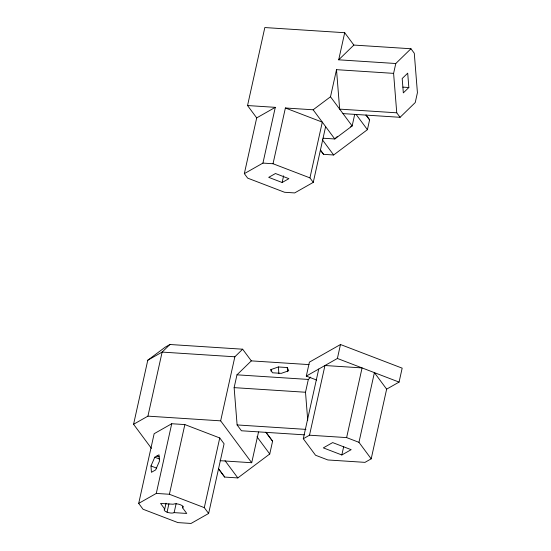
<?xml version="1.0" encoding="UTF-8"?>
<svg xmlns="http://www.w3.org/2000/svg" width="551" height="551" viewBox="0 0 551 551"><rect width="100%" height="100%" fill="white"/><g stroke="black" fill="none" stroke-linecap="round" stroke-linejoin="round"><path stroke-width="0.83" d="M151.442 448.383L133.576 424.284L147.778 360.23L165.135 347.213L169.922 344.499L242.654 349.203L251.311 360.877L309.083 364.61M133.576 424.284L147.923 416.143L162.125 352.089L169.922 344.499M138.7 503.394L154.149 433.706L171.733 423.733L184.854 424.58L219.746 437.949L224.078 443.789L208.629 513.47L191.039 523.45L177.925 522.603L143.026 509.234L138.7 503.394L156.284 493.42L169.405 494.268L204.297 507.636L208.629 513.47M156.284 493.42L171.733 423.733M325.627 126.627L313.264 182.374L294.668 192.926L284.578 192.271L247.668 178.131L244.334 173.641L256.697 117.893L247.544 105.544L264.831 27.55L344.706 32.716L353.859 45.065L410.95 48.75L414.283 53.24L417.424 92.692L415.24 102.548L400.081 117.301L342.991 113.609M164.735 509.034L160.575 503.421L173.193 504.234A5.372 1.97 12.5 0 1 180.26 504.695A5.372 1.97 12.5 0 1 182.588 507.836L186.748 513.449L174.13 512.63A5.372 1.97 12.5 0 1 167.07 512.175A5.372 1.97 12.5 0 1 164.735 509.034L166.023 503.228M169.405 494.268L184.854 424.58M167.07 512.175L168.916 503.828M174.13 512.63L176.155 503.504M182.588 507.836L182.953 506.176M244.334 173.641L262.937 163.089L275.293 107.342L247.544 105.544M262.937 163.089L273.027 163.743L285.39 107.996L313.14 109.787L330.504 96.776L336.509 69.674L393.6 73.366L395.79 63.51L410.95 48.75M220.042 460.684L251.711 462.73L220.655 420.847L234.857 356.793L242.654 349.203M204.297 507.636L219.746 437.949M304.304 434.835L241.434 430.772L237.109 424.938L234.134 387.635L236.978 374.825L251.311 360.877M282.133 182.498L288.896 178.662L275.472 173.517L268.709 177.353L282.133 182.498L283.613 175.817M313.264 182.374L309.938 177.883L322.294 122.136L285.39 107.996M395.79 63.51L338.7 59.818L344.706 32.716M251.711 462.73L258.536 431.95M218.54 468.88L224.705 477.076L237.825 477.924L269.749 453.996L272.587 441.186L265.933 432.211M354.692 114.456L352.144 125.959L334.781 138.969L323.003 138.211M316.653 380.059L306.308 376.092L309.393 362.159L340.484 344.52L402.168 368.158L399.076 382.091L386.644 389.151L371.195 458.838L364.976 462.365L327.866 459.961L315.53 455.236L303.291 438.727L318.74 369.039M307.727 420.227L305.502 392.25L308.34 379.439L310.73 377.118M320.53 150.306L323.561 154.335L333.651 154.989L367.414 129.678L369.604 119.829L366.036 115.021M309.51 435.2L324.959 365.513L362.069 367.91L346.62 437.597L309.51 435.2L303.291 438.727M306.308 376.092L337.391 358.46L340.484 344.52M341.834 454.974L351.159 449.678L332.652 442.591L323.327 447.88L341.834 454.974L343.693 446.579M371.195 458.838L358.956 442.329L374.404 372.641L386.644 389.151M150.988 465.96L154.776 457.22L159.005 454.823L159.446 461.166L155.657 469.907L151.429 472.303L150.988 465.96L156.553 468.095M338.7 59.818L353.859 45.065M337.178 136.634L334.781 138.969L313.14 109.787M408.842 87.519L403.332 92.885L402.189 78.538L407.699 73.173L408.842 87.519L402.857 87.127M256.697 117.893L275.293 107.342M350.67 126.792L352.144 125.959L330.504 96.776M147.778 360.23L162.125 352.089L234.857 356.793M270.906 369.583L278.351 366.966L287.271 367.545L288.745 370.733L281.299 373.351L272.38 372.772L270.906 369.583L271.037 371.229M400.081 117.301L396.748 112.81L339.657 109.119L336.509 69.674M236.978 374.825L308.34 379.439M234.134 387.635L305.502 392.25M147.923 416.143L220.655 420.847M237.109 424.938L305.922 429.387M273.027 163.743L309.938 177.883M337.391 358.46L399.076 382.091M346.62 437.597L358.956 442.329M156.89 456.021L159.198 456.903M154.776 457.22L159.487 459.024M366.064 115.125L369.604 119.829M265.906 432.308L272.587 441.186M356.221 114.58L367.414 129.678M322.459 139.885L333.651 154.989M320.51 150.216L323.561 154.335M256.952 436.743L269.749 453.996M225.035 460.67L237.825 477.924M218.568 468.791L224.705 477.076M393.6 73.366L396.748 112.81M287.271 367.545L287.601 371.725M278.351 366.966L278.882 373.661"/></g></svg>
